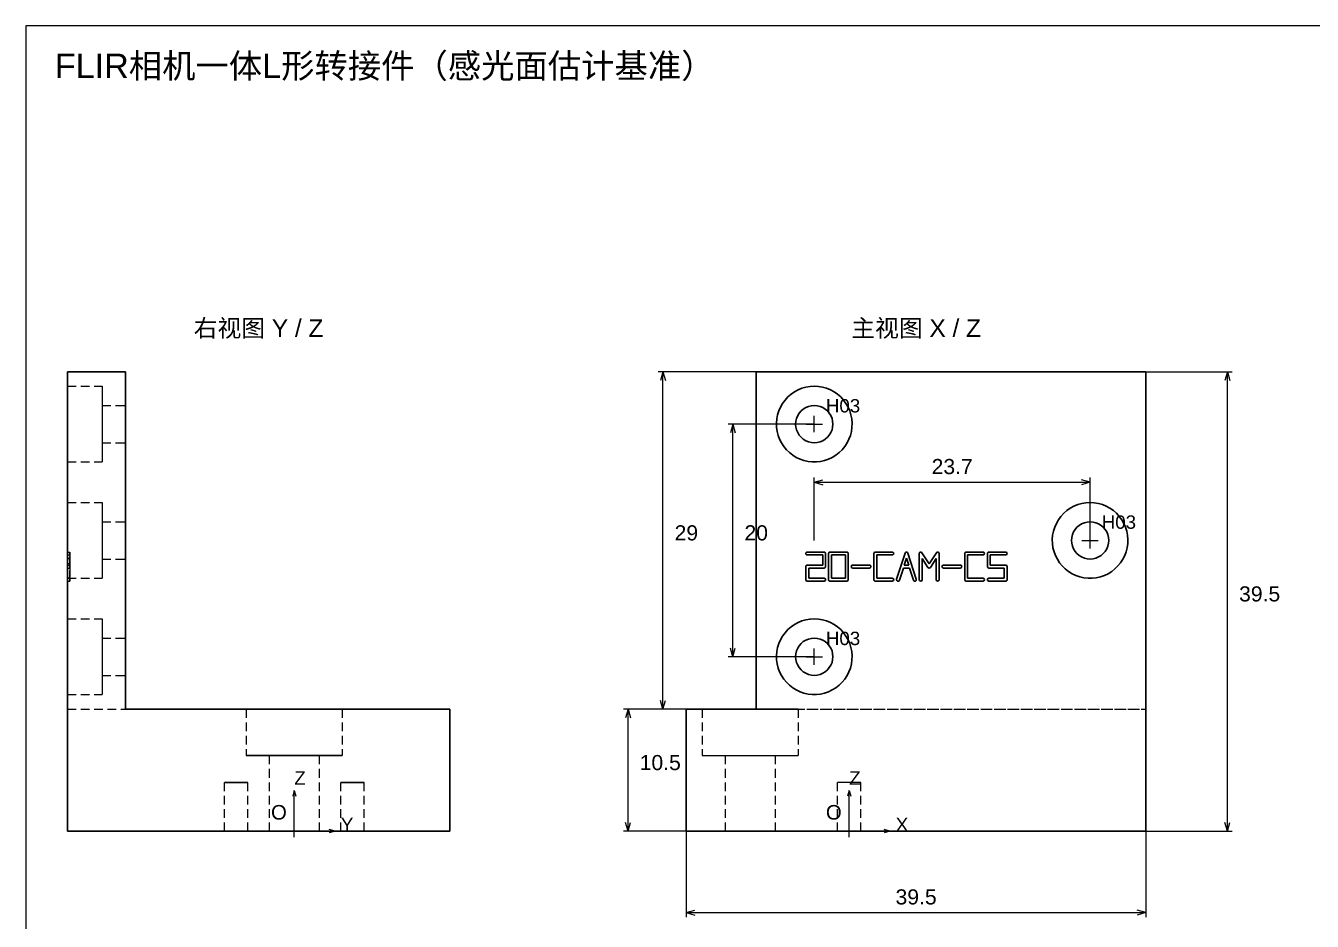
# Paper-space layout '01_三视图' of a CAD drawing. Header units: millimetres. Extents: x 8 to 450, y 8 to 289.
# Drawn here: x 8 to 229.1, y 135 to 289 of the extents above; entities that cross this region are included whole.
import ezdxf
from ezdxf.enums import TextEntityAlignment as Align

# ---------------------------------------------------------------- set-up
doc = ezdxf.new("R2010")
doc.units = ezdxf.units.MM
doc.linetypes.add('WP_HIDDEN', pattern=[2.3, 1.5, -0.8])
for name, color, linetype, lineweight in [('ANNOTATIONS', 7, 'CONTINUOUS', 18), ('HIDDEN', 7, 'WP_HIDDEN', 13), ('VISIBLE', 7, 'CONTINUOUS', 25)]:
    doc.layers.add(name, color=color, linetype=linetype, lineweight=lineweight)
doc.styles.add('CJK', font='Arial Unicode.ttf')

psp = doc.layouts.new('01_三视图')

# ---------------------------------------------------------------- linework, layer by layer
at = {"layer": 'ANNOTATIONS'}
for p, q in [((412, 289), (8, 289)), ((8, 289), (8, 8)), ((133.5, 229.5), (116.7, 229.5)), ((117.5, 229.5), (117.08, 228)), ((117.5, 171.5), (117.5, 229.5)), ((117.5, 229.5), (117.92, 228)), ((200.5, 229.5), (215.3, 229.5)), ((214.5, 229.5), (214.08, 228)), ((214.5, 150.5), (214.5, 229.5)), ((214.5, 229.5), (214.92, 228)), ((143.5, 219.1), (143.5, 221.9)), ((143.5, 220.5), (128.7, 220.5)), ((129.5, 220.5), (129.08, 219)), ((129.5, 180.5), (129.5, 220.5)), ((129.5, 220.5), (129.92, 219)), ((142.1, 220.5), (144.9, 220.5)), ((143.5, 200.5), (143.5, 211.3)), ((143.5, 210.5), (145, 210.92)), ((143.5, 210.5), (190.9, 210.5)), ((143.5, 210.5), (145, 210.08)), ((190.9, 210.5), (189.4, 210.92)), ((190.9, 210.5), (189.4, 210.08)), ((190.9, 200.5), (190.9, 211.3)), ((190.9, 199.1), (190.9, 201.9)), ((189.5, 200.5), (192.3, 200.5)), ((129.5, 180.5), (129.08, 182)), ((129.5, 180.5), (129.92, 182)), ((143.5, 179.1), (143.5, 181.9)), ((143.5, 180.5), (128.7, 180.5)), ((142.1, 180.5), (144.9, 180.5)), ((117.5, 171.5), (117.08, 173)), ((117.5, 171.5), (117.92, 173)), ((121.5, 171.5), (110.7, 171.5)), ((111.5, 171.5), (111.08, 170)), ((111.5, 150.5), (111.5, 171.5)), ((111.5, 171.5), (111.92, 170)), ((133.5, 171.5), (116.7, 171.5)), ((54.15, 157.5), (53.87, 156.5)), ((54.15, 150.5), (54.15, 157.5)), ((54.15, 157.5), (54.43, 156.5)), ((149.5, 157.5), (149.22, 156.5)), ((149.5, 150.5), (149.5, 157.5)), ((149.5, 157.5), (149.78, 156.5)), ((53.15, 150.5), (55.15, 150.5)), ((54.15, 149.5), (54.15, 151.5)), ((54.15, 150.5), (61.15, 150.5)), ((61.15, 150.5), (60.15, 150.78)), ((61.15, 150.5), (60.15, 150.22)), ((121.5, 150.5), (110.7, 150.5)), ((111.5, 150.5), (111.08, 152)), ((111.5, 150.5), (111.92, 152)), ((121.5, 150.5), (121.5, 135.7)), ((148.5, 150.5), (150.5, 150.5)), ((149.5, 149.5), (149.5, 151.5)), ((149.5, 150.5), (156.5, 150.5)), ((156.5, 150.5), (155.5, 150.78)), ((156.5, 150.5), (155.5, 150.22)), ((200.5, 150.5), (200.5, 135.7)), ((200.5, 150.5), (215.3, 150.5)), ((214.5, 150.5), (214.08, 152)), ((214.5, 150.5), (214.92, 152)), ((121.5, 136.5), (123, 136.92)), ((121.5, 136.5), (200.5, 136.5)), ((121.5, 136.5), (123, 136.08)), ((200.5, 136.5), (199, 136.92)), ((200.5, 136.5), (199, 136.08))]:
    psp.add_line(p, q, dxfattribs=at)
at = {"layer": 'HIDDEN'}
for points in [[(15.15, 171.5), (15.15, 229.5)], [(200.5, 171.5), (200.5, 229.5)], [(15.15, 227), (15.15, 226.84), (15.15, 226.36), (15.15, 225.58), (15.15, 224.55), (15.15, 223.32), (15.15, 221.95), (15.15, 220.5), (15.15, 219.05), (15.15, 217.68), (15.15, 216.45), (15.15, 215.42), (15.15, 214.64), (15.15, 214.16), (15.15, 214)], [(15.15, 227), (21.15, 227)], [(21.15, 227), (21.15, 226.84), (21.15, 226.36), (21.15, 225.58), (21.15, 224.55), (21.15, 223.32), (21.15, 221.95), (21.15, 220.5), (21.15, 219.05), (21.15, 217.68), (21.15, 216.45), (21.15, 215.42), (21.15, 214.64), (21.15, 214.16), (21.15, 214)], [(21.15, 223.7), (21.15, 223.62), (21.15, 223.38), (21.15, 223), (21.15, 222.5), (21.15, 221.89), (21.15, 221.21), (21.15, 220.5), (21.15, 219.79), (21.15, 219.11), (21.15, 218.5), (21.15, 218), (21.15, 217.62), (21.15, 217.38), (21.15, 217.3)], [(21.15, 223.7), (25.15, 223.7)], [(25.15, 223.7), (25.15, 223.62), (25.15, 223.38), (25.15, 223), (25.15, 222.5), (25.15, 221.89), (25.15, 221.21), (25.15, 220.5), (25.15, 219.79), (25.15, 219.11), (25.15, 218.5), (25.15, 218), (25.15, 217.62), (25.15, 217.38), (25.15, 217.3)], [(21.15, 217.3), (25.15, 217.3)], [(15.15, 214), (21.15, 214)], [(15.15, 207), (15.15, 206.84), (15.15, 206.36), (15.15, 205.58), (15.15, 204.55), (15.15, 203.32), (15.15, 201.95), (15.15, 200.5), (15.15, 199.05), (15.15, 197.68), (15.15, 196.45), (15.15, 195.42), (15.15, 194.64), (15.15, 194.16), (15.15, 194)], [(15.15, 207), (21.15, 207)], [(21.15, 207), (21.15, 206.84), (21.15, 206.36), (21.15, 205.58), (21.15, 204.55), (21.15, 203.32), (21.15, 201.95), (21.15, 200.5), (21.15, 199.05), (21.15, 197.68), (21.15, 196.45), (21.15, 195.42), (21.15, 194.64), (21.15, 194.16), (21.15, 194)], [(21.15, 203.7), (21.15, 203.62), (21.15, 203.38), (21.15, 203), (21.15, 202.5), (21.15, 201.89), (21.15, 201.21), (21.15, 200.5), (21.15, 199.79), (21.15, 199.11), (21.15, 198.5), (21.15, 198), (21.15, 197.62), (21.15, 197.38), (21.15, 197.3)], [(21.15, 203.7), (25.15, 203.7)], [(25.15, 203.7), (25.15, 203.62), (25.15, 203.38), (25.15, 203), (25.15, 202.5), (25.15, 201.89), (25.15, 201.21), (25.15, 200.5), (25.15, 199.79), (25.15, 199.11), (25.15, 198.5), (25.15, 198), (25.15, 197.62), (25.15, 197.38), (25.15, 197.3)], [(15.15, 198), (15.15, 198.01), (15.15, 198.02), (15.15, 198.05), (15.15, 198.09), (15.15, 198.14), (15.15, 198.19), (15.15, 198.25), (15.15, 198.31), (15.15, 198.36), (15.15, 198.41), (15.15, 198.45), (15.15, 198.48), (15.15, 198.49), (15.15, 198.5)], [(15.15, 198.5), (15.15, 198.5), (15.15, 198.49), (15.15, 198.49), (15.15, 198.48), (15.15, 198.46), (15.15, 198.45), (15.15, 198.43), (15.15, 198.41), (15.15, 198.38), (15.15, 198.36), (15.15, 198.33), (15.15, 198.31), (15.15, 198.28), (15.15, 198.25)], [(15.15, 198.33), (15.15, 198.35), (15.15, 198.37), (15.15, 198.39), (15.15, 198.41), (15.15, 198.42), (15.15, 198.44), (15.15, 198.45), (15.15, 198.46), (15.15, 198.48), (15.15, 198.48), (15.15, 198.49), (15.15, 198.5), (15.15, 198.5), (15.15, 198.5)], [(15.15, 198.39), (15.15, 198.4), (15.15, 198.41), (15.15, 198.43), (15.15, 198.44), (15.15, 198.45), (15.15, 198.46), (15.15, 198.47), (15.15, 198.48), (15.15, 198.48), (15.15, 198.49), (15.15, 198.49), (15.15, 198.5), (15.15, 198.5), (15.15, 198.5)], [(15.15, 198.5), (15.55, 198.5)], [(15.15, 198.39), (15.15, 196.46)], [(15.15, 198.33), (15.15, 193.83)], [(15.15, 196), (15.15, 198.25)], [(15.15, 193.75), (15.15, 198.25)], [(15.15, 198), (15.15, 196.25)], [(15.15, 194), (15.15, 198)], [(15.15, 198), (15.55, 198)], [(15.15, 197.43), (15.55, 197.43)], [(15.15, 197.43), (15.15, 196.25)], [(15.15, 193.75), (15.15, 197.4)], [(15.15, 197.4), (15.15, 195.86)], [(15.15, 197.4), (15.55, 197.4)], [(15.55, 198), (15.55, 198.01), (15.55, 198.02), (15.55, 198.05), (15.55, 198.09), (15.55, 198.14), (15.55, 198.19), (15.55, 198.25), (15.55, 198.31), (15.55, 198.36), (15.55, 198.41), (15.55, 198.45), (15.55, 198.48), (15.55, 198.49), (15.55, 198.5)], [(15.55, 198.5), (15.55, 198.5), (15.55, 198.49), (15.55, 198.49), (15.55, 198.48), (15.55, 198.46), (15.55, 198.45), (15.55, 198.43), (15.55, 198.41), (15.55, 198.38), (15.55, 198.36), (15.55, 198.33), (15.55, 198.31), (15.55, 198.28), (15.55, 198.25)], [(15.55, 198.33), (15.55, 198.35), (15.55, 198.37), (15.55, 198.39), (15.55, 198.41), (15.55, 198.42), (15.55, 198.44), (15.55, 198.45), (15.55, 198.46), (15.55, 198.48), (15.55, 198.48), (15.55, 198.49), (15.55, 198.5), (15.55, 198.5), (15.55, 198.5)], [(15.55, 198.5), (15.55, 198.5), (15.55, 198.5), (15.55, 198.49), (15.55, 198.49), (15.55, 198.48), (15.55, 198.48), (15.55, 198.47), (15.55, 198.46), (15.55, 198.45), (15.55, 198.44), (15.55, 198.43), (15.55, 198.41), (15.55, 198.4), (15.55, 198.39)], [(15.55, 198.39), (15.55, 196.46)], [(15.55, 193.83), (15.55, 198.33)], [(15.55, 198.25), (15.55, 196)], [(15.55, 193.75), (15.55, 198.25)], [(15.55, 196.25), (15.55, 198)], [(15.55, 198), (15.55, 194)], [(15.55, 196.25), (15.55, 197.43)], [(15.55, 193.75), (15.55, 197.4)], [(15.55, 197.4), (15.55, 195.86)], [(21.15, 197.3), (25.15, 197.3)], [(15.55, 196.46), (15.15, 196.46)], [(15.15, 196), (15.15, 196.03), (15.15, 196.06), (15.15, 196.08), (15.15, 196.11), (15.15, 196.13), (15.15, 196.16), (15.15, 196.18), (15.15, 196.2), (15.15, 196.21), (15.15, 196.23), (15.15, 196.24), (15.15, 196.24), (15.15, 196.25), (15.15, 196.25)], [(15.15, 195.75), (15.15, 195.76), (15.15, 195.77), (15.15, 195.8), (15.15, 195.84), (15.15, 195.89), (15.15, 195.94), (15.15, 196), (15.15, 196.06), (15.15, 196.11), (15.15, 196.16), (15.15, 196.2), (15.15, 196.23), (15.15, 196.24), (15.15, 196.25)], [(15.15, 196.25), (15.55, 196.25)], [(15.15, 196), (15.15, 193.75)], [(15.15, 196), (15.15, 195.97), (15.15, 195.94), (15.15, 195.92), (15.15, 195.89), (15.15, 195.87), (15.15, 195.84), (15.15, 195.82), (15.15, 195.8), (15.15, 195.79), (15.15, 195.77), (15.15, 195.76), (15.15, 195.76), (15.15, 195.75), (15.15, 195.75)], [(15.15, 195.86), (15.15, 195.85), (15.15, 195.84), (15.15, 195.82), (15.15, 195.81), (15.15, 195.8), (15.15, 195.79), (15.15, 195.78), (15.15, 195.77), (15.15, 195.77), (15.15, 195.76), (15.15, 195.76), (15.15, 195.75), (15.15, 195.75), (15.15, 195.75)], [(15.15, 194), (15.15, 195.75)], [(15.15, 193.67), (15.15, 195.75)], [(15.15, 195.75), (15.55, 195.75)], [(15.55, 196), (15.55, 196.03), (15.55, 196.06), (15.55, 196.08), (15.55, 196.11), (15.55, 196.13), (15.55, 196.16), (15.55, 196.18), (15.55, 196.2), (15.55, 196.21), (15.55, 196.23), (15.55, 196.24), (15.55, 196.24), (15.55, 196.25), (15.55, 196.25)], [(15.55, 195.75), (15.55, 195.76), (15.55, 195.77), (15.55, 195.8), (15.55, 195.84), (15.55, 195.89), (15.55, 195.94), (15.55, 196), (15.55, 196.06), (15.55, 196.11), (15.55, 196.16), (15.55, 196.2), (15.55, 196.23), (15.55, 196.24), (15.55, 196.25)], [(15.55, 196), (15.55, 195.97), (15.55, 195.94), (15.55, 195.92), (15.55, 195.89), (15.55, 195.87), (15.55, 195.84), (15.55, 195.82), (15.55, 195.8), (15.55, 195.79), (15.55, 195.77), (15.55, 195.76), (15.55, 195.76), (15.55, 195.75), (15.55, 195.75)], [(15.55, 193.75), (15.55, 196)], [(15.55, 195.86), (15.55, 195.85), (15.55, 195.84), (15.55, 195.82), (15.55, 195.81), (15.55, 195.8), (15.55, 195.79), (15.55, 195.78), (15.55, 195.77), (15.55, 195.77), (15.55, 195.76), (15.55, 195.76), (15.55, 195.75), (15.55, 195.75), (15.55, 195.75)], [(15.55, 195.75), (15.55, 194)], [(15.55, 193.67), (15.55, 195.75)], [(15.15, 194), (15.15, 193.99), (15.15, 193.98), (15.15, 193.95), (15.15, 193.91), (15.15, 193.86), (15.15, 193.81), (15.15, 193.75), (15.15, 193.69), (15.15, 193.64), (15.15, 193.59), (15.15, 193.55), (15.15, 193.52), (15.15, 193.51), (15.15, 193.5)], [(15.55, 194), (15.15, 194)], [(15.15, 194), (21.15, 194)], [(15.15, 193.5), (15.15, 193.5), (15.15, 193.51), (15.15, 193.52), (15.15, 193.54), (15.15, 193.55), (15.15, 193.58), (15.15, 193.6), (15.15, 193.63), (15.15, 193.66), (15.15, 193.69), (15.15, 193.73), (15.15, 193.76), (15.15, 193.79), (15.15, 193.83)], [(15.15, 193.5), (15.15, 193.5), (15.15, 193.51), (15.15, 193.51), (15.15, 193.52), (15.15, 193.54), (15.15, 193.55), (15.15, 193.57), (15.15, 193.59), (15.15, 193.62), (15.15, 193.64), (15.15, 193.67), (15.15, 193.69), (15.15, 193.72), (15.15, 193.75)], [(15.15, 193.67), (15.15, 193.65), (15.15, 193.63), (15.15, 193.61), (15.15, 193.59), (15.15, 193.58), (15.15, 193.56), (15.15, 193.55), (15.15, 193.54), (15.15, 193.52), (15.15, 193.52), (15.15, 193.51), (15.15, 193.5), (15.15, 193.5), (15.15, 193.5)], [(15.15, 193.5), (15.55, 193.5)], [(15.55, 194), (15.55, 193.99), (15.55, 193.98), (15.55, 193.95), (15.55, 193.91), (15.55, 193.86), (15.55, 193.81), (15.55, 193.75), (15.55, 193.69), (15.55, 193.64), (15.55, 193.59), (15.55, 193.55), (15.55, 193.52), (15.55, 193.51), (15.55, 193.5)], [(15.55, 193.5), (15.55, 193.5), (15.55, 193.51), (15.55, 193.52), (15.55, 193.54), (15.55, 193.55), (15.55, 193.58), (15.55, 193.6), (15.55, 193.63), (15.55, 193.66), (15.55, 193.69), (15.55, 193.73), (15.55, 193.76), (15.55, 193.79), (15.55, 193.83)], [(15.55, 193.5), (15.55, 193.5), (15.55, 193.51), (15.55, 193.51), (15.55, 193.52), (15.55, 193.54), (15.55, 193.55), (15.55, 193.57), (15.55, 193.59), (15.55, 193.62), (15.55, 193.64), (15.55, 193.67), (15.55, 193.69), (15.55, 193.72), (15.55, 193.75)], [(15.55, 193.67), (15.55, 193.65), (15.55, 193.63), (15.55, 193.61), (15.55, 193.59), (15.55, 193.58), (15.55, 193.56), (15.55, 193.55), (15.55, 193.54), (15.55, 193.52), (15.55, 193.52), (15.55, 193.51), (15.55, 193.5), (15.55, 193.5), (15.55, 193.5)], [(15.15, 187), (15.15, 186.84), (15.15, 186.36), (15.15, 185.58), (15.15, 184.55), (15.15, 183.32), (15.15, 181.95), (15.15, 180.5), (15.15, 179.05), (15.15, 177.68), (15.15, 176.45), (15.15, 175.42), (15.15, 174.64), (15.15, 174.16), (15.15, 174)], [(15.15, 187), (21.15, 187)], [(21.15, 187), (21.15, 186.84), (21.15, 186.36), (21.15, 185.58), (21.15, 184.55), (21.15, 183.32), (21.15, 181.95), (21.15, 180.5), (21.15, 179.05), (21.15, 177.68), (21.15, 176.45), (21.15, 175.42), (21.15, 174.64), (21.15, 174.16), (21.15, 174)], [(21.15, 183.7), (21.15, 183.62), (21.15, 183.38), (21.15, 183), (21.15, 182.5), (21.15, 181.89), (21.15, 181.21), (21.15, 180.5), (21.15, 179.79), (21.15, 179.11), (21.15, 178.5), (21.15, 178), (21.15, 177.62), (21.15, 177.38), (21.15, 177.3)], [(21.15, 183.7), (25.15, 183.7)], [(25.15, 183.7), (25.15, 183.62), (25.15, 183.38), (25.15, 183), (25.15, 182.5), (25.15, 181.89), (25.15, 181.21), (25.15, 180.5), (25.15, 179.79), (25.15, 179.11), (25.15, 178.5), (25.15, 178), (25.15, 177.62), (25.15, 177.38), (25.15, 177.3)], [(21.15, 177.3), (25.15, 177.3)], [(15.15, 174), (21.15, 174)], [(15.15, 150.5), (15.15, 171.5)], [(15.15, 171.5), (80.85, 171.5)], [(15.15, 171.5), (25.15, 171.5)], [(62.4, 171.5), (62.19, 171.5), (61.58, 171.5), (60.6, 171.5), (59.29, 171.5), (57.73, 171.5), (55.99, 171.5), (54.15, 171.5), (52.31, 171.5), (50.57, 171.5), (49.01, 171.5), (47.7, 171.5), (46.72, 171.5), (46.11, 171.5), (45.9, 171.5)], [(45.9, 171.5), (45.95, 171.5), (46.11, 171.5), (46.36, 171.5), (46.72, 171.5), (47.16, 171.5), (47.7, 171.5), (48.32, 171.5), (49.01, 171.5), (49.76, 171.5), (50.57, 171.5), (51.43, 171.5), (52.31, 171.5), (53.23, 171.5), (54.15, 171.5)], [(45.9, 171.5), (45.9, 163.5)], [(54.15, 171.5), (55.07, 171.5), (55.99, 171.5), (56.87, 171.5), (57.73, 171.5), (58.54, 171.5), (59.29, 171.5), (59.98, 171.5), (60.6, 171.5), (61.14, 171.5), (61.58, 171.5), (61.94, 171.5), (62.19, 171.5), (62.35, 171.5), (62.4, 171.5)], [(62.4, 171.5), (62.4, 163.5)], [(121.5, 171.5), (200.5, 171.5)], [(124.25, 171.5), (124.46, 171.5), (125.07, 171.5), (126.05, 171.5), (127.36, 171.5), (128.92, 171.5), (130.66, 171.5), (132.5, 171.5), (134.34, 171.5), (136.08, 171.5), (137.64, 171.5), (138.95, 171.5), (139.93, 171.5), (140.54, 171.5), (140.75, 171.5)], [(124.25, 171.5), (124.25, 163.5)], [(133.5, 171.5), (200.5, 171.5)], [(140.75, 171.5), (140.71, 171.5), (140.57, 171.5), (140.36, 171.5), (140.05, 171.5), (139.67, 171.5), (139.21, 171.5), (138.68, 171.5), (138.08, 171.5), (137.42, 171.5), (136.71, 171.5), (135.95, 171.5), (135.16, 171.5), (134.34, 171.5), (133.5, 171.5)], [(140.75, 171.5), (140.75, 163.5)], [(200.5, 150.5), (200.5, 171.5)], [(62.4, 163.5), (62.19, 163.5), (61.58, 163.5), (60.6, 163.5), (59.29, 163.5), (57.73, 163.5), (55.99, 163.5), (54.15, 163.5), (52.31, 163.5), (50.57, 163.5), (49.01, 163.5), (47.7, 163.5), (46.72, 163.5), (46.11, 163.5), (45.9, 163.5)], [(45.9, 163.5), (45.95, 163.5), (46.11, 163.5), (46.36, 163.5), (46.72, 163.5), (47.16, 163.5), (47.7, 163.5), (48.32, 163.5), (49.01, 163.5), (49.76, 163.5), (50.57, 163.5), (51.43, 163.5), (52.31, 163.5), (53.23, 163.5), (54.15, 163.5)], [(58.45, 163.5), (58.34, 163.5), (58.02, 163.5), (57.51, 163.5), (56.83, 163.5), (56.02, 163.5), (55.11, 163.5), (54.15, 163.5), (53.19, 163.5), (52.28, 163.5), (51.47, 163.5), (50.79, 163.5), (50.28, 163.5), (49.96, 163.5), (49.85, 163.5)], [(49.85, 163.5), (49.88, 163.5), (49.96, 163.5), (50.09, 163.5), (50.28, 163.5), (50.51, 163.5), (50.79, 163.5), (51.11, 163.5), (51.47, 163.5), (51.86, 163.5), (52.28, 163.5), (52.73, 163.5), (53.19, 163.5), (53.67, 163.5), (54.15, 163.5)], [(49.85, 163.5), (49.85, 150.5)], [(54.15, 163.5), (55.07, 163.5), (55.99, 163.5), (56.87, 163.5), (57.73, 163.5), (58.54, 163.5), (59.29, 163.5), (59.98, 163.5), (60.6, 163.5), (61.14, 163.5), (61.58, 163.5), (61.94, 163.5), (62.19, 163.5), (62.35, 163.5), (62.4, 163.5)], [(54.15, 163.5), (54.63, 163.5), (55.11, 163.5), (55.57, 163.5), (56.02, 163.5), (56.44, 163.5), (56.83, 163.5), (57.19, 163.5), (57.51, 163.5), (57.79, 163.5), (58.02, 163.5), (58.21, 163.5), (58.34, 163.5), (58.42, 163.5), (58.45, 163.5)], [(58.45, 163.5), (58.45, 150.5)], [(124.25, 163.5), (124.46, 163.5), (125.07, 163.5), (126.05, 163.5), (127.36, 163.5), (128.92, 163.5), (130.66, 163.5), (132.5, 163.5), (134.34, 163.5), (136.08, 163.5), (137.64, 163.5), (138.95, 163.5), (139.93, 163.5), (140.54, 163.5), (140.75, 163.5)], [(128.2, 163.5), (128.2, 150.5)], [(128.2, 163.5), (128.31, 163.5), (128.63, 163.5), (129.14, 163.5), (129.82, 163.5), (130.63, 163.5), (131.54, 163.5), (132.5, 163.5), (133.46, 163.5), (134.37, 163.5), (135.18, 163.5), (135.86, 163.5), (136.37, 163.5), (136.69, 163.5), (136.8, 163.5)], [(136.8, 163.5), (136.8, 150.5)], [(46.16, 158.9), (46.11, 158.9), (45.96, 158.9), (45.72, 158.9), (45.4, 158.9), (45.02, 158.9), (44.6, 158.9), (44.15, 158.9), (43.7, 158.9), (43.28, 158.9), (42.9, 158.9), (42.58, 158.9), (42.34, 158.9), (42.19, 158.9), (42.14, 158.9)], [(42.14, 158.9), (42.15, 158.9), (42.19, 158.9), (42.25, 158.9), (42.34, 158.9), (42.45, 158.9), (42.58, 158.9), (42.73, 158.9), (42.9, 158.9), (43.08, 158.9), (43.28, 158.9), (43.49, 158.9), (43.7, 158.9), (43.92, 158.9), (44.15, 158.9)], [(42.14, 150.5), (42.14, 158.9)], [(44.15, 158.9), (44.38, 158.9), (44.6, 158.9), (44.81, 158.9), (45.02, 158.9), (45.22, 158.9), (45.4, 158.9), (45.57, 158.9), (45.72, 158.9), (45.85, 158.9), (45.96, 158.9), (46.05, 158.9), (46.11, 158.9), (46.15, 158.9), (46.16, 158.9)], [(46.16, 150.5), (46.16, 158.9)], [(66.16, 158.9), (66.11, 158.9), (65.96, 158.9), (65.72, 158.9), (65.4, 158.9), (65.02, 158.9), (64.6, 158.9), (64.15, 158.9), (63.7, 158.9), (63.28, 158.9), (62.9, 158.9), (62.58, 158.9), (62.34, 158.9), (62.19, 158.9), (62.14, 158.9)], [(62.14, 158.9), (62.15, 158.9), (62.19, 158.9), (62.25, 158.9), (62.34, 158.9), (62.45, 158.9), (62.58, 158.9), (62.73, 158.9), (62.9, 158.9), (63.08, 158.9), (63.28, 158.9), (63.49, 158.9), (63.7, 158.9), (63.92, 158.9), (64.15, 158.9)], [(62.14, 150.5), (62.14, 158.9)], [(64.15, 158.9), (64.38, 158.9), (64.6, 158.9), (64.81, 158.9), (65.02, 158.9), (65.22, 158.9), (65.4, 158.9), (65.57, 158.9), (65.72, 158.9), (65.85, 158.9), (65.96, 158.9), (66.05, 158.9), (66.11, 158.9), (66.15, 158.9), (66.16, 158.9)], [(66.16, 150.5), (66.16, 158.9)], [(151.51, 158.9), (151.46, 158.9), (151.31, 158.9), (151.07, 158.9), (150.75, 158.9), (150.37, 158.9), (149.95, 158.9), (149.5, 158.9), (149.05, 158.9), (148.63, 158.9), (148.25, 158.9), (147.93, 158.9), (147.69, 158.9), (147.54, 158.9), (147.49, 158.9)], [(147.49, 150.5), (147.49, 158.9)], [(151.51, 150.5), (151.51, 158.9)], [(46.16, 150.5), (46.11, 150.5), (45.96, 150.5), (45.72, 150.5), (45.4, 150.5), (45.02, 150.5), (44.6, 150.5), (44.15, 150.5), (43.7, 150.5), (43.28, 150.5), (42.9, 150.5), (42.58, 150.5), (42.34, 150.5), (42.19, 150.5), (42.14, 150.5)], [(42.14, 150.5), (42.15, 150.5), (42.19, 150.5), (42.25, 150.5), (42.34, 150.5), (42.45, 150.5), (42.58, 150.5), (42.73, 150.5), (42.9, 150.5), (43.08, 150.5), (43.28, 150.5), (43.49, 150.5), (43.7, 150.5), (43.92, 150.5), (44.15, 150.5)], [(44.15, 150.5), (44.38, 150.5), (44.6, 150.5), (44.81, 150.5), (45.02, 150.5), (45.22, 150.5), (45.4, 150.5), (45.57, 150.5), (45.72, 150.5), (45.85, 150.5), (45.96, 150.5), (46.05, 150.5), (46.11, 150.5), (46.15, 150.5), (46.16, 150.5)], [(58.45, 150.5), (58.34, 150.5), (58.02, 150.5), (57.51, 150.5), (56.83, 150.5), (56.02, 150.5), (55.11, 150.5), (54.15, 150.5), (53.19, 150.5), (52.28, 150.5), (51.47, 150.5), (50.79, 150.5), (50.28, 150.5), (49.96, 150.5), (49.85, 150.5)], [(49.85, 150.5), (49.88, 150.5), (49.96, 150.5), (50.09, 150.5), (50.28, 150.5), (50.51, 150.5), (50.79, 150.5), (51.11, 150.5), (51.47, 150.5), (51.86, 150.5), (52.28, 150.5), (52.73, 150.5), (53.19, 150.5), (53.67, 150.5), (54.15, 150.5)], [(54.15, 150.5), (54.63, 150.5), (55.11, 150.5), (55.57, 150.5), (56.02, 150.5), (56.44, 150.5), (56.83, 150.5), (57.19, 150.5), (57.51, 150.5), (57.79, 150.5), (58.02, 150.5), (58.21, 150.5), (58.34, 150.5), (58.42, 150.5), (58.45, 150.5)], [(66.16, 150.5), (66.11, 150.5), (65.96, 150.5), (65.72, 150.5), (65.4, 150.5), (65.02, 150.5), (64.6, 150.5), (64.15, 150.5), (63.7, 150.5), (63.28, 150.5), (62.9, 150.5), (62.58, 150.5), (62.34, 150.5), (62.19, 150.5), (62.14, 150.5)], [(62.14, 150.5), (62.15, 150.5), (62.19, 150.5), (62.25, 150.5), (62.34, 150.5), (62.45, 150.5), (62.58, 150.5), (62.73, 150.5), (62.9, 150.5), (63.08, 150.5), (63.28, 150.5), (63.49, 150.5), (63.7, 150.5), (63.92, 150.5), (64.15, 150.5)], [(64.15, 150.5), (64.38, 150.5), (64.6, 150.5), (64.81, 150.5), (65.02, 150.5), (65.22, 150.5), (65.4, 150.5), (65.57, 150.5), (65.72, 150.5), (65.85, 150.5), (65.96, 150.5), (66.05, 150.5), (66.11, 150.5), (66.15, 150.5), (66.16, 150.5)], [(128.2, 150.5), (128.31, 150.5), (128.63, 150.5), (129.14, 150.5), (129.82, 150.5), (130.63, 150.5), (131.54, 150.5), (132.5, 150.5), (133.46, 150.5), (134.37, 150.5), (135.18, 150.5), (135.86, 150.5), (136.37, 150.5), (136.69, 150.5), (136.8, 150.5)], [(151.51, 150.5), (151.46, 150.5), (151.31, 150.5), (151.07, 150.5), (150.75, 150.5), (150.37, 150.5), (149.95, 150.5), (149.5, 150.5), (149.05, 150.5), (148.63, 150.5), (148.25, 150.5), (147.93, 150.5), (147.69, 150.5), (147.54, 150.5), (147.49, 150.5)]]:
    psp.add_lwpolyline(points, dxfattribs=at)
at = {"layer": 'VISIBLE'}
for points in [[(15.15, 150.5), (15.15, 229.5)], [(15.15, 229.5), (25.15, 229.5)], [(25.15, 171.5), (25.15, 229.5)], [(133.5, 171.5), (133.5, 229.5)], [(133.5, 229.5), (200.5, 229.5)], [(200.5, 150.5), (200.5, 229.5)], [(143.5, 227), (144.22, 226.96), (144.92, 226.84), (145.61, 226.65), (146.28, 226.38), (146.91, 226.04), (147.5, 225.63), (148.04, 225.16), (148.52, 224.63), (148.94, 224.06), (149.3, 223.43), (149.59, 222.78), (149.8, 222.1), (149.94, 221.39), (150, 220.68), (149.98, 219.96), (149.88, 219.25), (149.71, 218.56), (149.46, 217.89), (149.13, 217.25), (148.74, 216.65), (148.29, 216.1), (147.77, 215.6), (147.21, 215.16), (146.6, 214.78), (145.95, 214.48), (145.27, 214.25), (144.57, 214.09), (143.86, 214.01), (143.15, 214.01), (142.43, 214.09), (141.73, 214.25), (141.06, 214.48), (140.41, 214.78), (139.8, 215.16), (139.23, 215.6), (138.72, 216.1), (138.27, 216.65), (137.87, 217.25), (137.55, 217.89), (137.3, 218.56), (137.12, 219.25), (137.03, 219.96), (137.01, 220.68), (137.06, 221.39), (137.2, 222.1), (137.42, 222.78), (137.7, 223.43), (138.06, 224.06), (138.49, 224.63), (138.97, 225.16), (139.51, 225.63), (140.1, 226.04), (140.73, 226.38), (141.39, 226.65), (142.08, 226.84), (142.79, 226.96), (143.5, 227)], [(143.5, 223.7), (144, 223.66), (144.49, 223.54), (144.96, 223.35), (145.38, 223.09), (145.77, 222.76), (146.09, 222.38), (146.35, 221.95), (146.55, 221.49), (146.66, 221), (146.7, 220.5), (146.66, 220), (146.55, 219.51), (146.35, 219.05), (146.09, 218.62), (145.77, 218.24), (145.38, 217.91), (144.96, 217.65), (144.49, 217.46), (144, 217.34), (143.5, 217.3), (143, 217.34), (142.51, 217.46), (142.05, 217.65), (141.62, 217.91), (141.24, 218.24), (140.91, 218.62), (140.65, 219.05), (140.46, 219.51), (140.34, 220), (140.3, 220.5), (140.34, 221), (140.46, 221.49), (140.65, 221.95), (140.91, 222.38), (141.24, 222.76), (141.62, 223.09), (142.05, 223.35), (142.51, 223.54), (143, 223.66), (143.5, 223.7)], [(190.9, 207), (191.62, 206.96), (192.32, 206.84), (193.01, 206.65), (193.68, 206.38), (194.31, 206.04), (194.9, 205.63), (195.44, 205.16), (195.92, 204.63), (196.34, 204.06), (196.7, 203.43), (196.99, 202.78), (197.2, 202.1), (197.34, 201.39), (197.4, 200.68), (197.38, 199.96), (197.28, 199.25), (197.11, 198.56), (196.86, 197.89), (196.53, 197.25), (196.14, 196.65), (195.69, 196.1), (195.17, 195.6), (194.61, 195.16), (194, 194.78), (193.35, 194.48), (192.67, 194.25), (191.97, 194.09), (191.26, 194.01), (190.55, 194.01), (189.83, 194.09), (189.13, 194.25), (188.46, 194.48), (187.81, 194.78), (187.2, 195.16), (186.63, 195.6), (186.12, 196.1), (185.67, 196.65), (185.27, 197.25), (184.95, 197.89), (184.7, 198.56), (184.52, 199.25), (184.43, 199.96), (184.41, 200.68), (184.46, 201.39), (184.6, 202.1), (184.82, 202.78), (185.1, 203.43), (185.46, 204.06), (185.89, 204.63), (186.37, 205.16), (186.91, 205.63), (187.5, 206.04), (188.13, 206.38), (188.79, 206.65), (189.48, 206.84), (190.19, 206.96), (190.9, 207)], [(190.9, 203.7), (191.4, 203.66), (191.89, 203.54), (192.36, 203.35), (192.78, 203.09), (193.17, 202.76), (193.49, 202.38), (193.75, 201.95), (193.95, 201.49), (194.06, 201), (194.1, 200.5), (194.06, 200), (193.95, 199.51), (193.75, 199.05), (193.49, 198.62), (193.17, 198.24), (192.78, 197.91), (192.36, 197.65), (191.89, 197.46), (191.4, 197.34), (190.9, 197.3), (190.4, 197.34), (189.91, 197.46), (189.45, 197.65), (189.02, 197.91), (188.64, 198.24), (188.31, 198.62), (188.05, 199.05), (187.86, 199.51), (187.74, 200), (187.7, 200.5), (187.74, 201), (187.86, 201.49), (188.05, 201.95), (188.31, 202.38), (188.64, 202.76), (189.02, 203.09), (189.45, 203.35), (189.91, 203.54), (190.4, 203.66), (190.9, 203.7)], [(142.3, 198), (142.18, 198.03), (142.08, 198.12), (142.05, 198.25), (142.08, 198.38), (142.18, 198.47), (142.3, 198.5)], [(145.2, 198.5), (142.3, 198.5)], [(142.3, 198), (144.95, 198)], [(144.95, 198), (144.95, 196.25)], [(145.2, 198.5), (145.32, 198.47), (145.42, 198.38), (145.45, 198.25)], [(145.45, 196), (145.45, 198.25)], [(145.95, 198.25), (145.98, 198.38), (146.07, 198.47), (146.2, 198.5)], [(145.95, 198.25), (145.95, 193.75)], [(149.1, 198.5), (146.2, 198.5)], [(146.45, 194), (146.45, 198)], [(146.45, 198), (148.85, 198)], [(148.85, 198), (148.85, 194)], [(149.1, 198.5), (149.22, 198.47), (149.32, 198.38), (149.35, 198.25)], [(149.35, 193.75), (149.35, 198.25)], [(153.75, 198.25), (153.78, 198.38), (153.88, 198.47), (154, 198.5)], [(153.75, 198.25), (153.75, 193.75)], [(156.9, 198.5), (154, 198.5)], [(154.25, 194), (154.25, 198)], [(154.25, 198), (156.9, 198)], [(156.9, 198.5), (157.03, 198.47), (157.12, 198.38), (157.15, 198.25), (157.12, 198.12), (157.03, 198.03), (156.9, 198)], [(157.66, 193.83), (159.11, 198.33)], [(158.97, 196.25), (159.35, 197.43)], [(159.11, 198.33), (159.18, 198.43), (159.29, 198.49), (159.41, 198.49), (159.52, 198.43), (159.59, 198.33)], [(159.35, 197.43), (159.73, 196.25)], [(159.59, 198.33), (161.04, 193.83)], [(161.55, 198.25), (161.58, 198.37), (161.67, 198.46), (161.79, 198.5), (161.92, 198.47), (162.01, 198.39)], [(161.55, 198.25), (161.55, 193.75)], [(163.25, 196.46), (162.01, 198.39)], [(162.05, 193.75), (162.05, 197.4)], [(162.05, 197.4), (163.04, 195.86)], [(164.49, 198.39), (163.25, 196.46)], [(163.46, 195.86), (164.45, 197.4)], [(164.45, 197.4), (164.45, 193.75)], [(164.49, 198.39), (164.58, 198.47), (164.71, 198.5), (164.83, 198.46), (164.92, 198.37), (164.95, 198.25)], [(164.95, 193.75), (164.95, 198.25)], [(169.35, 198.25), (169.38, 198.38), (169.47, 198.47), (169.6, 198.5)], [(169.35, 198.25), (169.35, 193.75)], [(172.5, 198.5), (169.6, 198.5)], [(169.85, 194), (169.85, 198)], [(169.85, 198), (172.5, 198)], [(172.5, 198.5), (172.62, 198.47), (172.72, 198.38), (172.75, 198.25), (172.72, 198.12), (172.62, 198.03), (172.5, 198)], [(173.25, 198.25), (173.28, 198.38), (173.38, 198.47), (173.5, 198.5)], [(173.25, 198.25), (173.25, 196)], [(176.4, 198.5), (173.5, 198.5)], [(173.75, 196.25), (173.75, 198)], [(173.75, 198), (176.4, 198)], [(176.4, 198.5), (176.53, 198.47), (176.62, 198.38), (176.65, 198.25), (176.62, 198.12), (176.53, 198.03), (176.4, 198)], [(142.05, 196), (142.08, 196.12), (142.18, 196.22), (142.3, 196.25)], [(142.05, 196), (142.05, 193.75)], [(144.95, 196.25), (142.3, 196.25)], [(142.55, 194), (142.55, 195.75)], [(142.55, 195.75), (145.2, 195.75)], [(145.45, 196), (145.42, 195.88), (145.32, 195.78), (145.2, 195.75)], [(150.1, 195.75), (149.97, 195.78), (149.88, 195.88), (149.85, 196), (149.88, 196.12), (149.97, 196.22), (150.1, 196.25)], [(153, 196.25), (150.1, 196.25)], [(150.1, 195.75), (153, 195.75)], [(153, 196.25), (153.12, 196.22), (153.22, 196.12), (153.25, 196), (153.22, 195.88), (153.12, 195.78), (153, 195.75)], [(158.14, 193.67), (158.81, 195.75)], [(158.81, 195.75), (159.89, 195.75)], [(159.73, 196.25), (158.97, 196.25)], [(159.89, 195.75), (160.56, 193.67)], [(163.46, 195.86), (163.37, 195.78), (163.25, 195.75), (163.13, 195.78), (163.04, 195.86)], [(165.7, 195.75), (165.57, 195.78), (165.48, 195.88), (165.45, 196), (165.48, 196.12), (165.57, 196.22), (165.7, 196.25)], [(168.6, 196.25), (165.7, 196.25)], [(165.7, 195.75), (168.6, 195.75)], [(168.6, 196.25), (168.72, 196.22), (168.82, 196.12), (168.85, 196), (168.82, 195.88), (168.72, 195.78), (168.6, 195.75)], [(173.5, 195.75), (173.38, 195.78), (173.28, 195.88), (173.25, 196)], [(173.5, 195.75), (176.15, 195.75)], [(176.4, 196.25), (173.75, 196.25)], [(176.15, 195.75), (176.15, 194)], [(176.4, 196.25), (176.53, 196.22), (176.62, 196.12), (176.65, 196)], [(176.65, 193.75), (176.65, 196)], [(142.3, 193.5), (142.18, 193.53), (142.08, 193.62), (142.05, 193.75)], [(142.3, 193.5), (145.2, 193.5)], [(145.2, 194), (142.55, 194)], [(145.2, 194), (145.32, 193.97), (145.42, 193.88), (145.45, 193.75), (145.42, 193.62), (145.32, 193.53), (145.2, 193.5)], [(146.2, 193.5), (146.07, 193.53), (145.98, 193.62), (145.95, 193.75)], [(146.2, 193.5), (149.1, 193.5)], [(148.85, 194), (146.45, 194)], [(149.35, 193.75), (149.32, 193.62), (149.22, 193.53), (149.1, 193.5)], [(154, 193.5), (153.88, 193.53), (153.78, 193.62), (153.75, 193.75)], [(154, 193.5), (156.9, 193.5)], [(156.9, 194), (154.25, 194)], [(156.9, 194), (157.03, 193.97), (157.12, 193.88), (157.15, 193.75), (157.12, 193.62), (157.03, 193.53), (156.9, 193.5)], [(158.14, 193.67), (158.07, 193.56), (157.95, 193.51), (157.82, 193.51), (157.71, 193.58), (157.66, 193.7), (157.66, 193.83)], [(161.04, 193.83), (161.04, 193.7), (160.99, 193.58), (160.88, 193.51), (160.75, 193.51), (160.63, 193.56), (160.56, 193.67)], [(162.05, 193.75), (162.02, 193.62), (161.93, 193.53), (161.8, 193.5), (161.68, 193.53), (161.58, 193.62), (161.55, 193.75)], [(164.95, 193.75), (164.92, 193.62), (164.82, 193.53), (164.7, 193.5), (164.57, 193.53), (164.48, 193.62), (164.45, 193.75)], [(169.6, 193.5), (169.47, 193.53), (169.38, 193.62), (169.35, 193.75)], [(169.6, 193.5), (172.5, 193.5)], [(172.5, 194), (169.85, 194)], [(172.5, 194), (172.62, 193.97), (172.72, 193.88), (172.75, 193.75), (172.72, 193.62), (172.62, 193.53), (172.5, 193.5)], [(173.5, 193.5), (173.38, 193.53), (173.28, 193.62), (173.25, 193.75), (173.28, 193.88), (173.38, 193.97), (173.5, 194)], [(176.15, 194), (173.5, 194)], [(173.5, 193.5), (176.4, 193.5)], [(176.65, 193.75), (176.62, 193.62), (176.53, 193.53), (176.4, 193.5)], [(143.5, 187), (144.22, 186.96), (144.92, 186.84), (145.61, 186.65), (146.28, 186.38), (146.91, 186.04), (147.5, 185.63), (148.04, 185.16), (148.52, 184.63), (148.94, 184.06), (149.3, 183.43), (149.59, 182.78), (149.8, 182.1), (149.94, 181.39), (150, 180.68), (149.98, 179.96), (149.88, 179.25), (149.71, 178.56), (149.46, 177.89), (149.13, 177.25), (148.74, 176.65), (148.29, 176.1), (147.77, 175.6), (147.21, 175.16), (146.6, 174.78), (145.95, 174.48), (145.27, 174.25), (144.57, 174.09), (143.86, 174.01), (143.15, 174.01), (142.43, 174.09), (141.73, 174.25), (141.06, 174.48), (140.41, 174.78), (139.8, 175.16), (139.23, 175.6), (138.72, 176.1), (138.27, 176.65), (137.87, 177.25), (137.55, 177.89), (137.3, 178.56), (137.12, 179.25), (137.03, 179.96), (137.01, 180.68), (137.06, 181.39), (137.2, 182.1), (137.42, 182.78), (137.7, 183.43), (138.06, 184.06), (138.49, 184.63), (138.97, 185.16), (139.51, 185.63), (140.1, 186.04), (140.73, 186.38), (141.39, 186.65), (142.08, 186.84), (142.79, 186.96), (143.5, 187)], [(143.5, 183.7), (144, 183.66), (144.49, 183.54), (144.96, 183.35), (145.38, 183.09), (145.77, 182.76), (146.09, 182.38), (146.35, 181.95), (146.55, 181.49), (146.66, 181), (146.7, 180.5), (146.66, 180), (146.55, 179.51), (146.35, 179.05), (146.09, 178.62), (145.77, 178.24), (145.38, 177.91), (144.96, 177.65), (144.49, 177.46), (144, 177.34), (143.5, 177.3), (143, 177.34), (142.51, 177.46), (142.05, 177.65), (141.62, 177.91), (141.24, 178.24), (140.91, 178.62), (140.65, 179.05), (140.46, 179.51), (140.34, 180), (140.3, 180.5), (140.34, 181), (140.46, 181.49), (140.65, 181.95), (140.91, 182.38), (141.24, 182.76), (141.62, 183.09), (142.05, 183.35), (142.51, 183.54), (143, 183.66), (143.5, 183.7)], [(25.15, 171.5), (80.85, 171.5)], [(80.85, 150.5), (80.85, 171.5)], [(121.5, 150.5), (121.5, 171.5)], [(121.5, 171.5), (133.5, 171.5)], [(133.5, 171.5), (132.51, 171.5), (131.51, 171.5), (130.53, 171.5), (129.58, 171.5), (128.67, 171.5), (127.82, 171.5), (127.03, 171.5), (126.33, 171.5), (125.71, 171.5), (125.2, 171.5), (124.79, 171.5), (124.49, 171.5), (124.31, 171.5), (124.25, 171.5)], [(15.15, 150.5), (80.85, 150.5)], [(121.5, 150.5), (200.5, 150.5)]]:
    psp.add_lwpolyline(points, dxfattribs=at)

# ---------------------------------------------------------------- texts
at = {"layer": 'ANNOTATIONS', "style": 'CJK'}
for s, height, p in [('FLIR相机一体L形转接件（感光面估计基准）', 4.2, (13, 280)), ('H03', 2.3, (145.5, 222.5)), ('H03', 2.3, (192.9, 202.5)), ('29', 2.6, (119.5, 200.5)), ('20', 2.6, (131.5, 200.5)), ('39.5', 2.6, (216.5, 190)), ('H03', 2.3, (145.5, 182.5)), ('10.5', 2.6, (113.5, 161)), ('Z', 2.3, (54.15, 158.5)), ('Z', 2.3, (149.5, 158.5)), ('O', 2.5, (50.15, 152.5)), ('O', 2.5, (145.5, 152.5)), ('Y', 2.3, (62.15, 150.5)), ('X', 2.3, (157.5, 150.5))]:
    psp.add_text(s, height=height, dxfattribs=at).set_placement(p)
for s, height, p in [('右视图 Y / Z', 3, (48, 235.5)), ('主视图 X / Z', 3, (161, 235.5)), ('23.7', 2.6, (167.2, 211.9)), ('39.5', 2.6, (161, 137.9))]:
    psp.add_text(s, height=height, dxfattribs=at).set_placement(p, align=Align.CENTER)

doc.saveas('drawing.dxf')
